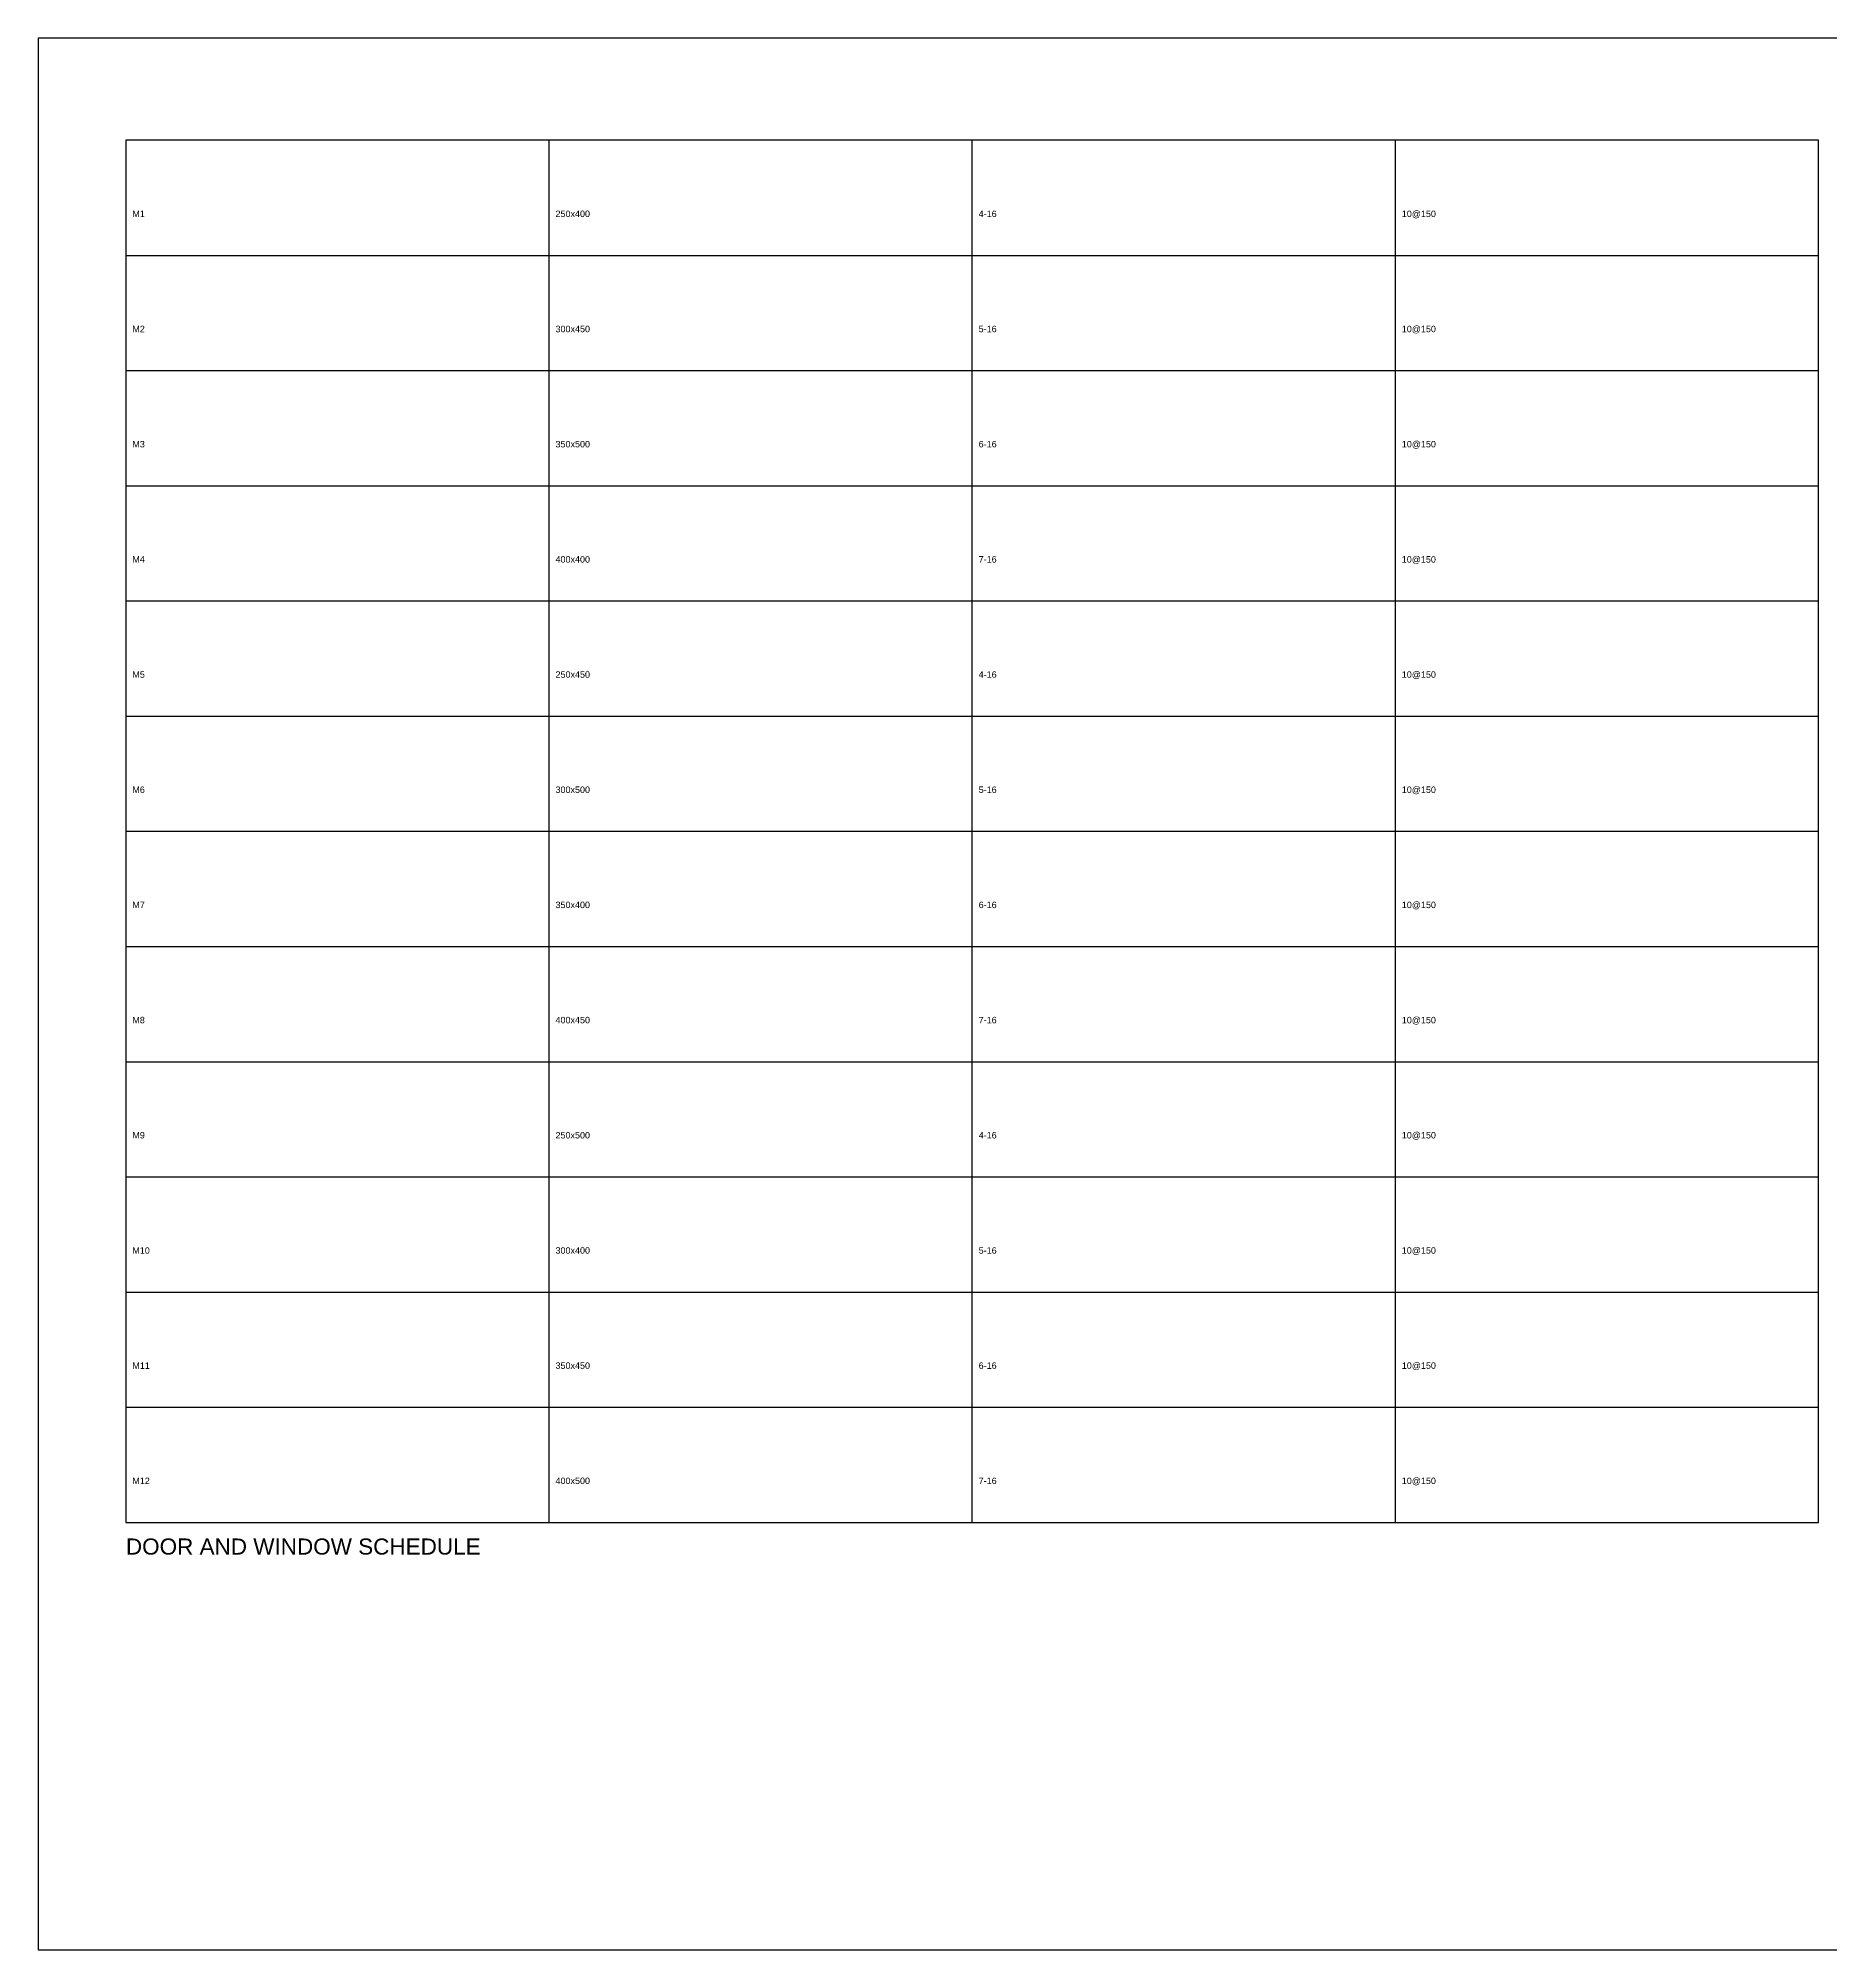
# Model space of a CAD drawing. Header units: millimetres. Extents: x 0 to 5841, y 0 to 594.
# Drawn here: x 5000 to 5557, y 0 to 594 of the extents above; entities that cross this region are included whole.
import ezdxf

# ---------------------------------------------------------------- set-up
doc = ezdxf.new("R2010")
doc.units = ezdxf.units.MM
for name, color, linetype in [('FRAME', 7, 'Continuous'), ('TABLE', 7, 'Continuous'), ('TEXT', 7, 'Continuous'), ('TITLES', 7, 'Continuous')]:
    doc.layers.add(name, color=color, linetype=linetype)
doc.styles.add('Arial', font='arial.ttf')

msp = doc.modelspace()

# ---------------------------------------------------------------- linework, layer by layer
at = {"layer": 'FRAME'}
msp.add_lwpolyline([(5000, 0), (5841, 0), (5841, 594), (5000, 594)], close=True, dxfattribs=at)
at = {"layer": 'TABLE'}
for p, q in [((5158.69, 490.72), (5158.69, 562.3)), ((5290.15, 490.72), (5290.15, 562.3)), ((5421.6, 490.72), (5421.6, 562.3)), ((5027.23, 526.51), (5102.35, 526.51)), ((5102.35, 526.51), (5177.47, 526.51)), ((5177.47, 526.51), (5252.59, 526.51)), ((5252.59, 526.51), (5327.7, 526.51)), ((5327.7, 526.51), (5402.82, 526.51)), ((5402.82, 526.51), (5477.94, 526.51)), ((5477.94, 526.51), (5553.06, 526.51)), ((5027.23, 490.72), (5102.35, 490.72)), ((5102.35, 490.72), (5177.47, 490.72)), ((5158.69, 419.13), (5158.69, 490.72)), ((5177.47, 490.72), (5252.59, 490.72)), ((5252.59, 490.72), (5327.7, 490.72)), ((5290.15, 419.13), (5290.15, 490.72)), ((5327.7, 490.72), (5402.82, 490.72)), ((5402.82, 490.72), (5477.94, 490.72)), ((5421.6, 419.13), (5421.6, 490.72)), ((5477.94, 490.72), (5553.06, 490.72)), ((5027.23, 454.93), (5102.35, 454.93)), ((5102.35, 454.93), (5177.47, 454.93)), ((5177.47, 454.93), (5252.59, 454.93)), ((5252.59, 454.93), (5327.7, 454.93)), ((5327.7, 454.93), (5402.82, 454.93)), ((5402.82, 454.93), (5477.94, 454.93)), ((5477.94, 454.93), (5553.06, 454.93)), ((5027.23, 419.13), (5102.35, 419.13)), ((5102.35, 419.13), (5177.47, 419.13)), ((5158.69, 347.55), (5158.69, 419.13)), ((5177.47, 419.13), (5252.59, 419.13)), ((5252.59, 419.13), (5327.7, 419.13)), ((5290.15, 347.55), (5290.15, 419.13)), ((5327.7, 419.13), (5402.82, 419.13)), ((5402.82, 419.13), (5477.94, 419.13)), ((5421.6, 347.55), (5421.6, 419.13)), ((5477.94, 419.13), (5553.06, 419.13)), ((5027.23, 383.34), (5102.35, 383.34)), ((5102.35, 383.34), (5177.47, 383.34)), ((5177.47, 383.34), (5252.59, 383.34)), ((5252.59, 383.34), (5327.7, 383.34)), ((5327.7, 383.34), (5402.82, 383.34)), ((5402.82, 383.34), (5477.94, 383.34)), ((5477.94, 383.34), (5553.06, 383.34)), ((5027.23, 347.55), (5102.35, 347.55)), ((5102.35, 347.55), (5177.47, 347.55)), ((5158.69, 275.97), (5158.69, 347.55)), ((5177.47, 347.55), (5252.59, 347.55)), ((5252.59, 347.55), (5327.7, 347.55)), ((5290.15, 275.97), (5290.15, 347.55)), ((5327.7, 347.55), (5402.82, 347.55)), ((5402.82, 347.55), (5477.94, 347.55)), ((5421.6, 275.97), (5421.6, 347.55)), ((5477.94, 347.55), (5553.06, 347.55)), ((5027.23, 311.76), (5102.35, 311.76)), ((5102.35, 311.76), (5177.47, 311.76)), ((5177.47, 311.76), (5252.59, 311.76)), ((5252.59, 311.76), (5327.7, 311.76)), ((5327.7, 311.76), (5402.82, 311.76)), ((5402.82, 311.76), (5477.94, 311.76)), ((5477.94, 311.76), (5553.06, 311.76)), ((5027.23, 275.97), (5102.35, 275.97)), ((5102.35, 275.97), (5177.47, 275.97)), ((5158.69, 204.38), (5158.69, 275.97)), ((5177.47, 275.97), (5252.59, 275.97)), ((5252.59, 275.97), (5327.7, 275.97)), ((5290.15, 204.38), (5290.15, 275.97)), ((5327.7, 275.97), (5402.82, 275.97)), ((5402.82, 275.97), (5477.94, 275.97)), ((5421.6, 204.38), (5421.6, 275.97)), ((5477.94, 275.97), (5553.06, 275.97)), ((5027.23, 240.18), (5102.35, 240.18)), ((5102.35, 240.18), (5177.47, 240.18)), ((5177.47, 240.18), (5252.59, 240.18)), ((5252.59, 240.18), (5327.7, 240.18)), ((5327.7, 240.18), (5402.82, 240.18)), ((5402.82, 240.18), (5477.94, 240.18)), ((5477.94, 240.18), (5553.06, 240.18)), ((5027.23, 204.38), (5102.35, 204.38)), ((5102.35, 204.38), (5177.47, 204.38)), ((5158.69, 132.8), (5158.69, 204.38)), ((5177.47, 204.38), (5252.59, 204.38)), ((5252.59, 204.38), (5327.7, 204.38)), ((5290.15, 132.8), (5290.15, 204.38)), ((5327.7, 204.38), (5402.82, 204.38)), ((5402.82, 204.38), (5477.94, 204.38)), ((5421.6, 132.8), (5421.6, 204.38)), ((5477.94, 204.38), (5553.06, 204.38)), ((5027.23, 168.59), (5102.35, 168.59)), ((5102.35, 168.59), (5177.47, 168.59)), ((5177.47, 168.59), (5252.59, 168.59)), ((5252.59, 168.59), (5327.7, 168.59)), ((5327.7, 168.59), (5402.82, 168.59)), ((5402.82, 168.59), (5477.94, 168.59)), ((5477.94, 168.59), (5553.06, 168.59))]:
    msp.add_line(p, q, dxfattribs=at)
msp.add_lwpolyline([(5027.23, 132.8), (5553.06, 132.8), (5553.06, 562.3), (5027.23, 562.3)], close=True, dxfattribs=at)

# ---------------------------------------------------------------- texts
at = {"layer": 'TEXT', "style": 'Arial'}
for s, p in [('10@150', (5423.6, 538.44)), ('M1', (5029.23, 538.44)), ('250x400', (5160.69, 538.44)), ('4-16', (5292.15, 538.44)), ('M2', (5029.23, 502.65)), ('300x450', (5160.69, 502.65)), ('5-16', (5292.15, 502.65)), ('10@150', (5423.6, 502.65)), ('M3', (5029.23, 466.86)), ('350x500', (5160.69, 466.86)), ('6-16', (5292.15, 466.86)), ('10@150', (5423.6, 466.86)), ('M4', (5029.23, 431.06)), ('400x400', (5160.69, 431.06)), ('7-16', (5292.15, 431.06)), ('10@150', (5423.6, 431.06)), ('M5', (5029.23, 395.27)), ('250x450', (5160.69, 395.27)), ('4-16', (5292.15, 395.27)), ('10@150', (5423.6, 395.27)), ('M6', (5029.23, 359.48)), ('300x500', (5160.69, 359.48)), ('5-16', (5292.15, 359.48)), ('10@150', (5423.6, 359.48)), ('M7', (5029.23, 323.69)), ('350x400', (5160.69, 323.69)), ('6-16', (5292.15, 323.69)), ('10@150', (5423.6, 323.69)), ('M8', (5029.23, 287.9)), ('400x450', (5160.69, 287.9)), ('7-16', (5292.15, 287.9)), ('10@150', (5423.6, 287.9)), ('M9', (5029.23, 252.11)), ('250x500', (5160.69, 252.11)), ('4-16', (5292.15, 252.11)), ('10@150', (5423.6, 252.11)), ('M10', (5029.23, 216.31)), ('300x400', (5160.69, 216.31)), ('5-16', (5292.15, 216.31)), ('10@150', (5423.6, 216.31)), ('M11', (5029.23, 180.52)), ('350x450', (5160.69, 180.52)), ('6-16', (5292.15, 180.52)), ('10@150', (5423.6, 180.52)), ('M12', (5029.23, 144.73)), ('400x500', (5160.69, 144.73)), ('7-16', (5292.15, 144.73)), ('10@150', (5423.6, 144.73))]:
    msp.add_text(s, height=2, dxfattribs=at).set_placement(p)
at = {"layer": 'TITLES', "style": 'Arial'}
msp.add_text('DOOR AND WINDOW SCHEDULE', height=5, dxfattribs=at).set_placement((5027.23, 122.8))

doc.saveas('drawing.dxf')
